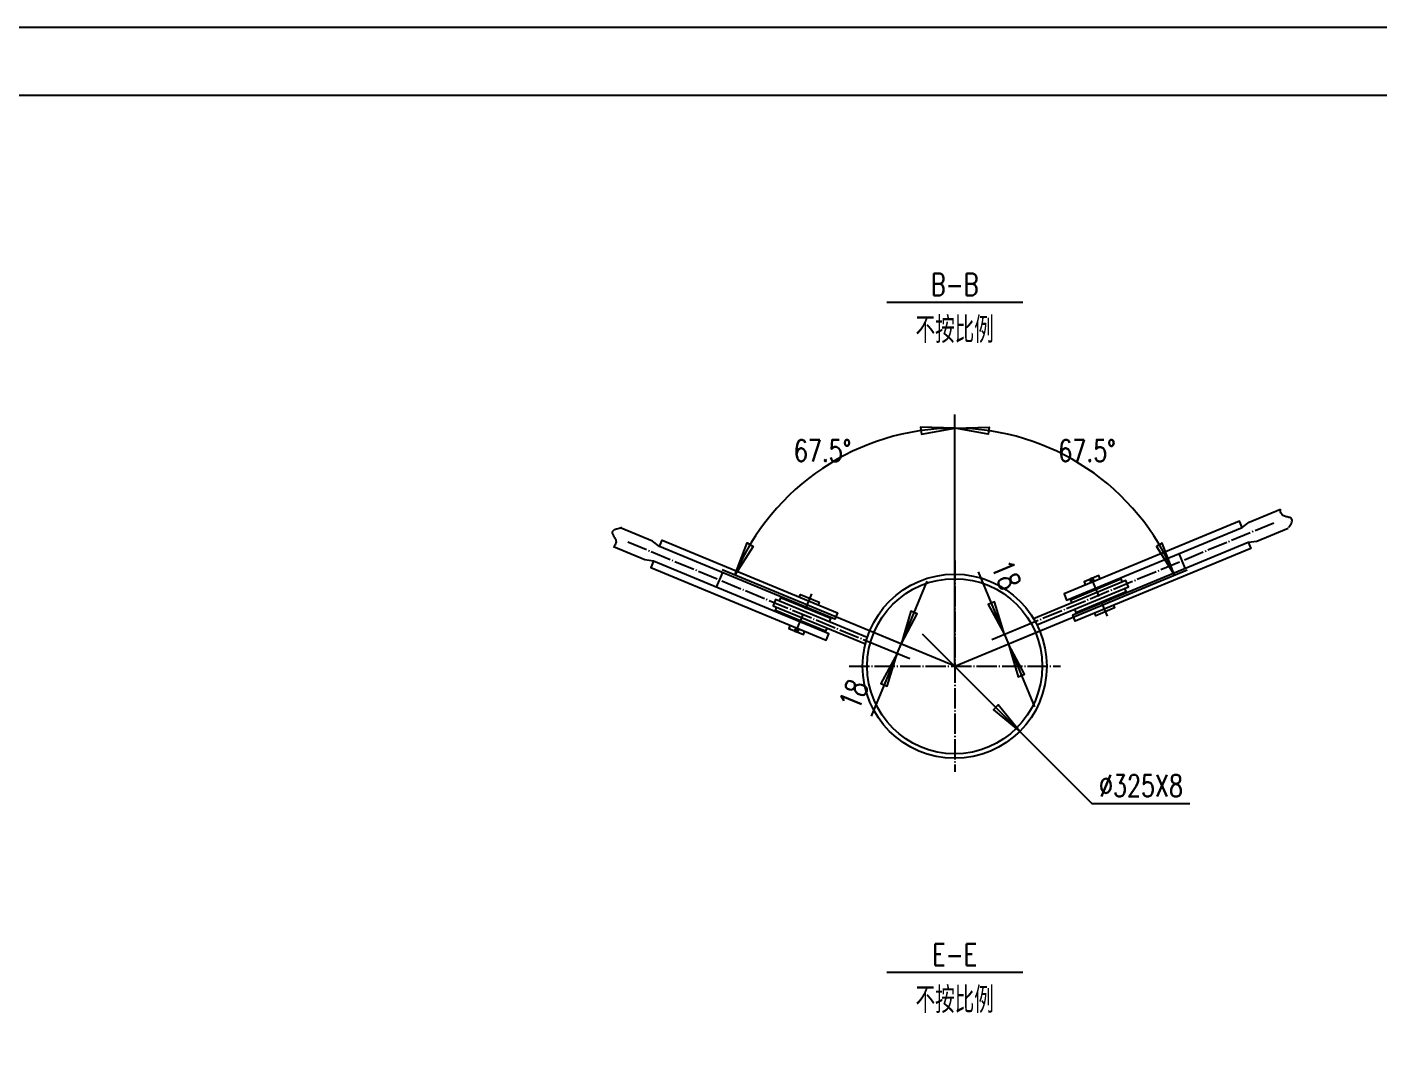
# Model space of a CAD drawing. Extents: x -1250 to 40800, y -500 to 29200.
# Drawn here: x 16680 to 26619, y 21767 to 29200 of the extents above; entities that cross this region are included whole.
import ezdxf
from ezdxf.enums import TextEntityAlignment as Align

# ---------------------------------------------------------------- set-up
doc = ezdxf.new("R2010")
doc.units = 0
doc.header["$LTSCALE"] = 30
doc.header["$MEASUREMENT"] = 0
doc.linetypes.add('CENTER', pattern=[6.25, 5, -0.5, 0.25, -0.5])
for name, color, linetype in [('1', 2, 'CONTINUOUS'), ('2', 1, 'CONTINUOUS'), ('4', 2, 'CENTER')]:
    doc.layers.add(name, color=color, linetype=linetype)
doc.styles.add('HZ', font='txt', dxfattribs={"width": 0.75, "bigfont": 'hztxt'})

msp = doc.modelspace()

# ---------------------------------------------------------------- linework, layer by layer
at = {"layer": '1'}
for p, q in [((23500, 24500), (23500.5, 26350)), ((23500, 24500), (23500.5, 26350)), ((23500, 24500), (21791.2, 25208.9)), ((23500, 24500), (25209.2, 25207.8)), ((23197.8, 24625.2), (22874.5, 24759.1)), ((24096.8, 24828.4), (23773.5, 24694.4)), ((23802.2, 24625.2), (24125.5, 24759.1)), ((22845.7, 24689.8), (23169.1, 24555.9)), ((23076.7, 24594.1), (23105.4, 24663.4)), ((23260.7, 24739.3), (24509.3, 23491)), ((23865.9, 24732.7), (23894.6, 24663.4)), ((24509.3, 23491), (25229.3, 23491))]:
    msp.add_line(p, q, dxfattribs=at)
for points in [[(-1250, -500), (-1250, 29200), (40800, 29200), (40800, -500)], [(23500.5, 26250), (23247.6, 26257), (23254.7, 26207.5)], [(23500.5, 26250), (23753.4, 26256.8), (23746.3, 26207.3)], [(21883.6, 25170.5), (21974.1, 25406.8), (22017.1, 25381.2)], [(25116.8, 25169.6), (25026.4, 25405.9), (24983.4, 25380.4)], [(23978.9, 24021.3), (23819.8, 24215.8), (23784.5, 24180.4)]]:
    msp.add_lwpolyline(points, close=True, dxfattribs=at)
for points in [[(25957.6, 25520.9), (25956.6, 25521.8), (25961.3, 25528.8), (25966.2, 25536.4), (25970.9, 25544.5), (25975.1, 25552.6), (25978.4, 25560.7), (25980.4, 25568.3), (25980.9, 25575.2), (25979.4, 25581.1), (25976.9, 25584.8), (25973.3, 25588), (25968.7, 25590.6), (25963.3, 25592.8), (25957.4, 25594.7), (25951.1, 25596.4), (25944.5, 25598.1), (25937.9, 25599.7), (25931.3, 25601.4), (25925.1, 25603.4), (25919.3, 25605.6), (25914.1, 25608.2), (25907, 25613.7), (25901.9, 25620.3), (25898.5, 25627.5), (25896.4, 25634.9), (25895.4, 25642.2), (25895, 25648.8), (25895, 25654.4)], [(21051.9, 25520.9), (21040.4, 25514.5), (21032.1, 25512.9), (21023.3, 25511), (21014.3, 25508.7), (21005.5, 25505.8), (20997.5, 25502.5), (20990.7, 25498.6), (20985.5, 25494), (20982.3, 25488.7), (20981.5, 25484.3), (20981.9, 25479.6), (20983.2, 25474.5), (20985.4, 25469.1), (20988.3, 25463.6), (20991.5, 25457.9), (20995, 25452.1), (20998.6, 25446.2), (21002, 25440.4), (21005, 25434.6), (21007.6, 25428.9), (21009.4, 25423.4), (21010.5, 25414.5), (21009.5, 25406.2), (21006.8, 25398.7), (21003, 25392), (20998.6, 25386.2), (20994.2, 25381.2), (20990.3, 25377.2)], [(23865.9, 24732.7), (23793.3, 24973.2), (23747.1, 24954.1), (23865.9, 24732.7), (23674.5, 25194.6)], [(23105.4, 24663.4), (23224.2, 24884.8), (23178, 24904), (23105.4, 24663.4), (23296.8, 25125.4)], [(23894.6, 24663.4), (23967.2, 24422.9), (24013.4, 24442), (23894.6, 24663.4), (24085.9, 24201.5)], [(23076.7, 24594.1), (22957.9, 24372.7), (23004.1, 24353.6), (23076.7, 24594.1), (22885.4, 24132.2)]]:
    msp.add_lwpolyline(points, dxfattribs=at)
for start, end in [(90, 157.5), (22.5, 90)]:
    msp.add_arc((23500, 24500), 1750, start, end, dxfattribs=at)
for points in [[(23500.5, 26250), (23247.6, 26257), (23254.7, 26207.5), (23500.5, 26250)], [(23500.5, 26250), (23753.4, 26256.8), (23746.3, 26207.3), (23500.5, 26250)], [(21883.6, 25170.5), (21974.1, 25406.8), (22017.1, 25381.2), (21883.6, 25170.5)], [(25116.8, 25169.6), (25026.4, 25405.9), (24983.4, 25380.4), (25116.8, 25169.6)], [(23865.9, 24732.7), (23793.3, 24973.2), (23747.1, 24954.1), (23865.9, 24732.7)], [(23105.4, 24663.4), (23224.2, 24884.8), (23178, 24904), (23105.4, 24663.4)], [(23894.6, 24663.4), (23967.2, 24422.9), (24013.4, 24442), (23894.6, 24663.4)], [(23076.7, 24594.1), (22957.9, 24372.7), (23004.1, 24353.6), (23076.7, 24594.1)]]:
    msp.add_solid(points, dxfattribs=at)
at = {"layer": '2'}
for p, q in [((23000, 27177.1), (24000, 27177.1)), ((25195.3, 25220.3), (25150.7, 25328.1)), ((21791.9, 25189.5), (21747.3, 25081.7)), ((24480.9, 25050.6), (24484, 25042.9)), ((24588.7, 25095.2), (24591.8, 25087.5)), ((22354, 24956.7), (22350.8, 24949)), ((24525.5, 24942.8), (24522.3, 24950.5)), ((24633.3, 24987.5), (24630.1, 24995.2)), ((22309.3, 24848.9), (22312.5, 24856.6)), ((22461.7, 24912), (22458.6, 24904.3)), ((22417.1, 24804.2), (22420.3, 24811.9)), ((23000, 22250), (24000, 22250))]:
    msp.add_line(p, q, dxfattribs=at)
msp.add_lwpolyline([(0, 0), (0, 28700), (40300, 28700), (40300, 0)], close=True, dxfattribs=at)
for points in [[(25612.6, 25519.4), (25593.5, 25565.6), (24303.9, 25031.4), (24323, 24985.2), (25612.6, 25519.4), (25664, 25558.7), (25895, 25654.4)], [(21330, 25380.8), (21349.1, 25427), (22638.7, 24892.8), (22619.6, 24846.6), (21330, 25380.8), (21278.6, 25420.1), (21047.7, 25515.8)], [(25657.3, 25411.6), (25676.4, 25365.4), (24386.8, 24831.2), (24367.7, 24877.4), (25657.3, 25411.6), (25721.4, 25420.1), (25952.4, 25515.8)], [(21285.4, 25273), (21266.2, 25226.9), (22555.8, 24692.7), (22574.9, 24738.9), (21285.4, 25273), (21221.2, 25281.6), (20990.3, 25377.2)], [(24569.5, 25141.4), (24559.1, 25166.5), (24451.4, 25121.8), (24461.7, 25096.8)], [(24104.7, 24804.6), (24778.4, 25083.6), (24759.2, 25129.8), (24080.4, 24848.7)], [(24362.7, 24965.6), (24353.2, 24988.7), (24722.7, 25141.8), (24732.3, 25118.7)], [(24381.9, 24919.4), (24391.4, 24896.3), (24761, 25049.4), (24751.4, 25072.5)], [(22857, 24712.2), (22183.4, 24991.3), (22164.2, 24945.1), (22843.1, 24663.9)], [(22579.9, 24827), (22589.4, 24850.1), (22219.9, 25003.2), (22210.3, 24980.1)], [(22357.7, 25009.2), (22365.7, 25028.5), (22504.3, 24971.1), (22496.3, 24951.8)], [(22560.7, 24780.8), (22551.2, 24757.7), (22181.6, 24910.8), (22191.2, 24933.9)], [(24667.8, 24947.6), (24675.8, 24928.4), (24537.2, 24871), (24529.2, 24890.2)], [(22290.2, 24802.7), (22279.8, 24777.7), (22387.6, 24733), (22398, 24758)]]:
    msp.add_lwpolyline(points, dxfattribs=at)
for centre, radius in [((23500, 24500), 677.1), ((23500, 24500), 643.8), ((24510.8, 25130.7), 12.5), ((22339.3, 24768.8), 12.5)]:
    msp.add_circle(centre, radius, dxfattribs=at)
at = {"layer": '4'}
for p, q in [((25846.7, 25553.2), (24096.8, 24828.4)), ((21095.9, 25414.6), (22845.7, 24689.8)), ((23500, 25277.1), (23500, 23722.9)), ((24502.1, 25151.8), (24620.1, 24867)), ((22330.5, 24747.6), (22448.5, 25032.5)), ((22722.9, 24500), (24277.1, 24500))]:
    msp.add_line(p, q, dxfattribs=at)

# ---------------------------------------------------------------- texts
at = {"layer": '1', "style": 'HZ', "width": 0.75}
for s, height, p in [('B-B', 160, (23500, 27227.1)), ('不按比例', 192, (23500, 26877.1)), ('67.5%%d', 160, (22528.3, 26005.5)), ('67.5%%d', 160, (24472.5, 26004.9)), ('%%c325X8', 160, (24869.3, 23541)), ('E-E', 160, (23500, 22300)), ('不按比例', 192, (23500, 21950))]:
    msp.add_text(s, height=height, dxfattribs=at).set_placement(p, align=Align.CENTER)
for rotation, p in [(292.5, (23805.2, 25140.5)), (67.5, (22831.3, 24262.9))]:
    msp.add_text('18', height=160, rotation=rotation, dxfattribs=at).set_placement(p, align=Align.CENTER)

doc.saveas('drawing.dxf')
